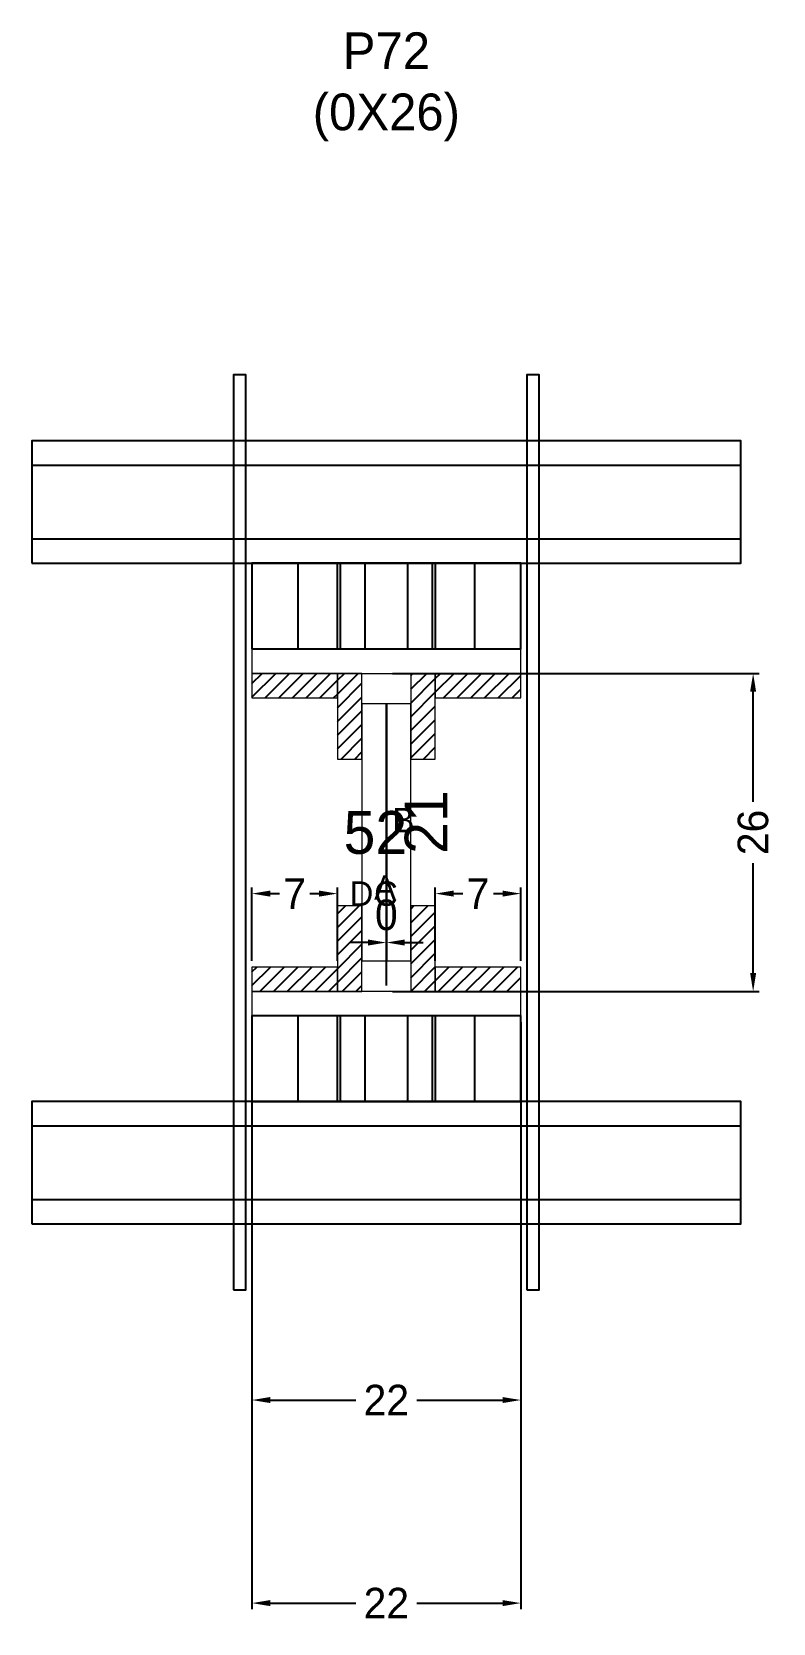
# Model space of a CAD drawing. Header units: centimetres. Extents: x -58 to 63, y 11 to 271.
import ezdxf

# ---------------------------------------------------------------- set-up
doc = ezdxf.new("R2010")
doc.units = ezdxf.units.CM
for name, color, linetype in [('CHAPA', 140, 'Continuous'), ('COTA', 241, 'Continuous'), ('Hachura', 251, 'Continuous'), ('Madeira', 30, 'Continuous'), ('NOMENCLATURA', 7, 'Continuous'), ('Painéis', 200, 'Continuous'), ('Perfil Metálico', 150, 'Continuous'), ('SARRAFO', 251, 'Continuous'), ('TEXTO_GERAL', 7, 'Continuous')]:
    doc.layers.add(name, color=color, linetype=linetype)
doc.dimstyles.new('cotax2', dxfattribs={"dimtxt": 2.5, "dimasz": 1.5, "dimexe": 0.5, "dimexo": 0.5, "dimgap": 0.5, "dimtad": 1, "dimcen": 2.5, "dimazin": 3, "dimtfac": 1, "dimtmove": 0, "dimatfit": 3})
pattern_1 = [(45, (0, 0), (-1.122532, 1.122532), [])]

# ---------------------------------------------------------------- blocks, each defined once
blk = doc.blocks.new('_CLOSEDFILLED')
at = {"color": 0, "linetype": 'BYBLOCK'}
blk.add_solid([(-1, 0.164), (0, 0), (-1, -0.164)], dxfattribs=at)
blk = doc.blocks.new('*D1')
for p, q in [((-22, 109), (-22, 13)), ((22, 109), (22, 13)), ((-19, 14), (-5, 14)), ((5, 14), (19, 14))]:
    blk.add_line(p, q)
at = {"layer": 'Defpoints'}
for p in [(-22, 110), (22, 110), (-22, 14)]:
    blk.add_point(p, dxfattribs=at)
at = {"layer": 'COTA', "xscale": 3, "yscale": 3, "rotation": 180}
blk.add_blockref('_CLOSEDFILLED', (-22, 14), dxfattribs=at)
at = {"layer": 'COTA', "xscale": 3, "yscale": 3}
blk.add_blockref('_CLOSEDFILLED', (22, 14), dxfattribs=at)
at = {"layer": 'COTA', "insert": (0, 14), "char_height": 5, "attachment_point": 5}
blk.add_mtext('22', dxfattribs=at)
blk = doc.blocks.new('*D2')
for p, q in [((0, 115), (0, 123)), ((0, 115), (0, 123)), ((-3, 122), (-6, 122)), ((0, 122), (0, 122)), ((3, 122), (6, 122))]:
    blk.add_line(p, q)
at = {"layer": 'Defpoints'}
for p in [(0, 122), (0, 114), (0, 114)]:
    blk.add_point(p, dxfattribs=at)
at = {"layer": 'COTA', "xscale": 3, "yscale": 3}
blk.add_blockref('_CLOSEDFILLED', (0, 122), dxfattribs=at)
at = {"layer": 'COTA', "xscale": 3, "yscale": 3, "rotation": 180}
blk.add_blockref('_CLOSEDFILLED', (0, 122), dxfattribs=at)
at = {"layer": 'COTA', "insert": (0, 126.5), "char_height": 5, "attachment_point": 5}
blk.add_mtext('0', dxfattribs=at)
blk = doc.blocks.new('*D3')
for p, q in [((1, 166), (61, 166)), ((60, 145), (60, 163)), ((60, 117), (60, 135)), ((1, 114), (61, 114))]:
    blk.add_line(p, q)
at = {"layer": 'Defpoints'}
for p in [(0, 166), (0, 114), (60, 114)]:
    blk.add_point(p, dxfattribs=at)
at = {"layer": 'COTA', "xscale": 3, "yscale": 3}
for p, rotation in [((60, 166), 90), ((60, 114), -90.00000000000001)]:
    blk.add_blockref('_CLOSEDFILLED', p, dxfattribs=dict(at, rotation=rotation))
at = {"layer": 'COTA', "insert": (60, 140), "char_height": 5, "attachment_point": 5, "rotation": 90}
blk.add_mtext('26', dxfattribs=at)
blk = doc.blocks.new('*D4')
for p, q in [((-22, 119), (-22, 131)), ((-8, 119), (-8, 131)), ((-19, 130), (-17.5, 130)), ((-12.5, 130), (-11, 130))]:
    blk.add_line(p, q)
at = {"layer": 'Defpoints'}
for p in [(-22, 130), (-22, 118), (-8, 118)]:
    blk.add_point(p, dxfattribs=at)
at = {"layer": 'COTA', "xscale": 3, "yscale": 3, "rotation": 180}
blk.add_blockref('_CLOSEDFILLED', (-22, 130), dxfattribs=at)
at = {"layer": 'COTA', "xscale": 3, "yscale": 3}
blk.add_blockref('_CLOSEDFILLED', (-8, 130), dxfattribs=at)
at = {"layer": 'COTA', "insert": (-15, 130), "char_height": 5, "attachment_point": 5}
blk.add_mtext('7', dxfattribs=at)
blk = doc.blocks.new('*D5')
for p, q in [((8, 119), (8, 131)), ((22, 119), (22, 131)), ((11, 130), (12.5, 130)), ((17.5, 130), (19, 130))]:
    blk.add_line(p, q)
at = {"layer": 'Defpoints'}
for p in [(8, 130), (8, 118), (22, 118)]:
    blk.add_point(p, dxfattribs=at)
at = {"layer": 'COTA', "xscale": 3, "yscale": 3, "rotation": 180}
blk.add_blockref('_CLOSEDFILLED', (8, 130), dxfattribs=at)
at = {"layer": 'COTA', "xscale": 3, "yscale": 3}
blk.add_blockref('_CLOSEDFILLED', (22, 130), dxfattribs=at)
at = {"layer": 'COTA', "insert": (15, 130), "char_height": 5, "attachment_point": 5}
blk.add_mtext('7', dxfattribs=at)
blk = doc.blocks.new('*D6')
for p, q in [((-22, 76.2), (-22, 46.2)), ((22, 76.2), (22, 46.2)), ((-19, 47.2), (-5, 47.2)), ((5, 47.2), (19, 47.2))]:
    blk.add_line(p, q)
at = {"layer": 'Defpoints'}
for p in [(-22, 77.2), (22, 77.2), (-22, 47.2)]:
    blk.add_point(p, dxfattribs=at)
at = {"layer": 'COTA', "xscale": 3, "yscale": 3, "rotation": 180}
blk.add_blockref('_CLOSEDFILLED', (-22, 47.2), dxfattribs=at)
at = {"layer": 'COTA', "xscale": 3, "yscale": 3}
blk.add_blockref('_CLOSEDFILLED', (22, 47.2), dxfattribs=at)
at = {"layer": 'COTA', "insert": (0, 47.2), "char_height": 5, "attachment_point": 5}
blk.add_mtext('22', dxfattribs=at)

msp = doc.modelspace()

# ---------------------------------------------------------------- hatches: boundary and pattern name
at = {"layer": 'Hachura'}
h = msp.add_hatch(dxfattribs=at)
h.set_pattern_fill('ANSI31')
h.set_pattern_definition(pattern_1)
h.paths.add_polyline_path([(-22, 162), (-8, 162), (-8, 166), (-22, 166)])
h = msp.add_hatch(dxfattribs=at)
h.set_pattern_fill('ANSI31')
h.set_pattern_definition(pattern_1)
h.paths.add_polyline_path([(-8, 152), (-4, 152), (-4, 166), (-8, 166)])
h = msp.add_hatch(dxfattribs=at)
h.set_pattern_fill('ANSI31')
h.set_pattern_definition(pattern_1)
h.paths.add_polyline_path([(4, 152), (8, 152), (8, 166), (4, 166)])
h = msp.add_hatch(dxfattribs=at)
h.set_pattern_fill('ANSI31')
h.set_pattern_definition(pattern_1)
h.paths.add_polyline_path([(8, 162), (22, 162), (22, 166), (8, 166)])
h = msp.add_hatch(dxfattribs=at)
h.set_pattern_fill('ANSI31')
h.set_pattern_definition(pattern_1)
h.paths.add_polyline_path([(-8, 114), (-4, 114), (-4, 128), (-8, 128)])
h = msp.add_hatch(dxfattribs=at)
h.set_pattern_fill('ANSI31')
h.set_pattern_definition(pattern_1)
h.paths.add_polyline_path([(4, 114), (8, 114), (8, 128), (4, 128)])
h = msp.add_hatch(dxfattribs=at)
h.set_pattern_fill('ANSI31')
h.set_pattern_definition(pattern_1)
h.paths.add_polyline_path([(-22, 114), (-8, 114), (-8, 118), (-22, 118)])
h = msp.add_hatch(dxfattribs=at)
h.set_pattern_fill('ANSI31')
h.set_pattern_definition(pattern_1)
h.paths.add_polyline_path([(8, 114), (22, 114), (22, 118), (8, 118)])

# ---------------------------------------------------------------- linework, layer by layer
at = {"layer": 'CHAPA', "lineweight": 18}
for points in [[(-22, 166), (22, 166), (22, 170), (-22, 170)], [(-22, 166), (22, 166), (22, 170), (-22, 170)], [(-4, 119), (0, 119), (0, 161), (-4, 161)], [(-4, 119), (0, 119), (0, 161), (-4, 161)], [(0, 119), (4, 119), (4, 161), (0, 161)], [(0, 119), (4, 119), (4, 161), (0, 161)], [(-22, 110), (22, 110), (22, 114), (-22, 114)], [(-22, 110), (22, 110), (22, 114), (-22, 114)]]:
    msp.add_lwpolyline(points, close=True, dxfattribs=at)
at = {"layer": 'Hachura'}
for points in [[(-25, 65.2), (-23, 65.2), (-23, 214.8), (-25, 214.8)], [(23, 65.2), (25, 65.2), (25, 214.8), (23, 214.8)]]:
    msp.add_lwpolyline(points, close=True, dxfattribs=at)
at = {"layer": 'Madeira', "color": 126}
for points in [[(-22, 170), (22, 170), (22, 184), (-22, 184)], [(-22, 170), (-8, 170), (-8, 184), (-22, 184)], [(-14.5, 170), (-7.5, 170), (-7.5, 184), (-14.5, 184)], [(-3.5, 170), (3.5, 170), (3.5, 184), (-3.5, 184)], [(7.5, 170), (14.5, 170), (14.5, 184), (7.5, 184)], [(8, 170), (22, 170), (22, 184), (8, 184)], [(-22, 96), (22, 96), (22, 110), (-22, 110)], [(-22, 96), (-8, 96), (-8, 110), (-22, 110)], [(-14.5, 96), (-7.5, 96), (-7.5, 110), (-14.5, 110)], [(-3.5, 96), (3.5, 96), (3.5, 110), (-3.5, 110)], [(7.5, 96), (14.5, 96), (14.5, 110), (7.5, 110)], [(8, 96), (22, 96), (22, 110), (8, 110)]]:
    msp.add_lwpolyline(points, close=True, dxfattribs=at)
at = {"layer": 'Painéis'}
msp.add_lwpolyline([(0, 119), (0, 119), (0, 161), (0, 161)], close=True, dxfattribs=at)
at = {"layer": 'Perfil Metálico', "color": 224}
for points in [[(-58, 184), (58, 184), (58, 204), (-58, 204)], [(-58, 188), (58, 188), (58, 200), (-58, 200)], [(-58, 76), (58, 76), (58, 96), (-58, 96)], [(-58, 80), (58, 80), (58, 92), (-58, 92)]]:
    msp.add_lwpolyline(points, close=True, dxfattribs=at)
at = {"layer": 'SARRAFO', "color": 251, "lineweight": 13}
for points in [[(-22, 162), (-8, 162), (-8, 166), (-22, 166)], [(-8, 152), (-4, 152), (-4, 166), (-8, 166)], [(4, 152), (8, 152), (8, 166), (4, 166)], [(8, 162), (22, 162), (22, 166), (8, 166)], [(-8, 114), (-4, 114), (-4, 128), (-8, 128)], [(4, 114), (8, 114), (8, 128), (4, 128)], [(-22, 114), (-8, 114), (-8, 118), (-22, 118)], [(8, 114), (22, 114), (22, 118), (8, 118)]]:
    msp.add_lwpolyline(points, close=True, dxfattribs=at)

# ---------------------------------------------------------------- texts
at = {"layer": 'COTA'}
msp.add_text('21', height=7, rotation=90, dxfattribs=at).set_placement((10, 136.5))
msp.add_text('52', height=7, dxfattribs=at).set_placement((-7, 136.5))
at = {"layer": 'NOMENCLATURA', "insert": (0, 253), "char_height": 6, "attachment_point": 8}
msp.add_mtext('P72\\P(0X26)', dxfattribs=at)
at = {"layer": 'TEXTO_GERAL'}
for s, p in [('B', (1, 140)), ('A', (-2, 129)), ('D', (-6, 128)), ('C', (-2, 128))]:
    msp.add_text(s, height=4, dxfattribs=at).set_placement(p)

# ---------------------------------------------------------------- dimensions: what is measured, and where the dimension line sits
at = {"layer": 'COTA'}
dim = msp.add_linear_dim(base=(60, 114), p1=(0, 114), p2=(0, 166), angle=90, dimstyle='cotax2', dxfattribs=at)
dim.commit()
dim.dimension.update_dxf_attribs({"geometry": '*D3', "text_midpoint": (60, 140)})
for base, p1, p2, picture, middle in [((-22, 130), (-22, 118), (-8, 118), '*D4', (-15, 130)), ((8, 130), (8, 118), (22, 118), '*D5', (15, 130)), ((0, 122), (0, 114), (0, 114), '*D2', (0, 126.5)), ((-22, 14), (-22, 110), (22, 110), '*D1', (0, 14)), ((-22, 47.2), (-22, 77.2), (22, 77.2), '*D6', (0, 47.2))]:
    dim = msp.add_linear_dim(base=base, p1=p1, p2=p2, dimstyle='cotax2', dxfattribs=at)
    dim.commit()
    dim.dimension.update_dxf_attribs({"geometry": picture, "text_midpoint": middle})

doc.saveas('drawing.dxf')
